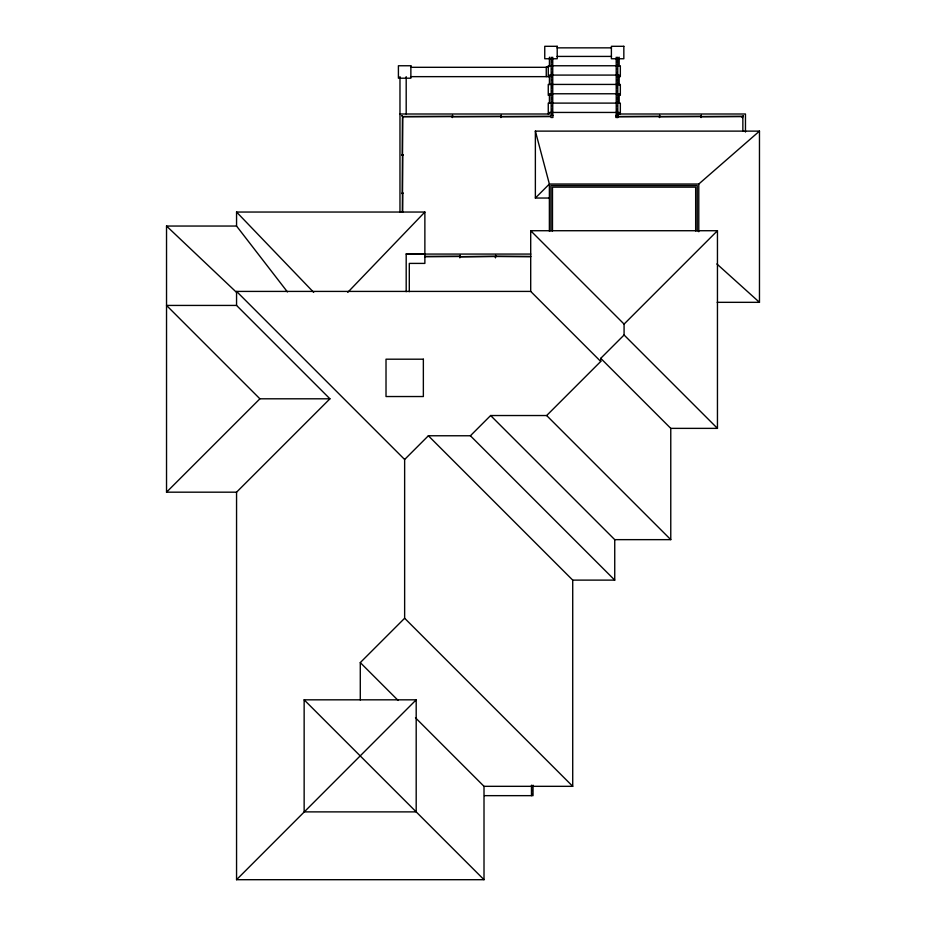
<?xml version="1.0" encoding="UTF-8"?>
<svg xmlns="http://www.w3.org/2000/svg" width="926" height="926" viewBox="0 0 926 926"><rect width="100%" height="100%" fill="white"/><g stroke="black" fill="none" stroke-linecap="round" stroke-linejoin="round"><path stroke-width="1.39" d="M347.748 292.361L424.872 212.042L236.558 212.042L236.558 226.048L287.43 291.921M329.934 398.805L236.558 492.181L166.53 492.181L259.905 398.805L329.934 398.805L236.558 305.43L166.53 305.43L259.905 398.805M549.373 198.037L535.367 198.037L549.373 184.031L698.783 184.031L759.47 131.122L759.47 302.327L717.175 302.327M415.496 717.812L484.009 786.324L572.719 786.324L404.639 618.244L404.639 459.493L428.368 435.764L470.396 435.764L614.737 580.116L614.737 539.65L490.63 415.531L470.396 435.764M624.078 334.992L600.731 358.339L670.771 428.368L717.453 428.368L624.078 334.992L624.078 324.1L717.453 230.724L530.702 230.724L530.702 291.412L600.731 361.453L546.653 415.531L490.63 415.531M360.283 699.952L360.283 662.599L404.639 618.244M484.009 786.324L484.009 879.7L236.558 879.7L416.191 699.825L304.145 699.825L304.145 811.882L416.191 811.882L416.191 699.825M557.082 47.851L611.519 47.851M557.082 56.417L611.519 56.417M551.664 61.371L552.255 61.371M551.664 65.063L552.255 65.653L551.664 64.959M546.317 67.112L548.655 67.112M410.739 67.309L548.389 67.309M552.255 72.46L551.618 73.038L552.255 72.355M410.75 76.65L549.812 76.65M618.776 76.65L620.339 76.65L620.339 65.758L548.261 65.758L548.261 76.65M551.664 79.856L552.255 80.435L551.664 79.74M552.255 87.241L551.664 87.831L552.255 87.137M552.255 90.945L551.664 91.524L552.255 90.829M552.255 94.637L551.664 95.216L552.255 94.533M549.812 95.32L548.261 95.32L548.261 84.428L620.339 84.428L620.339 95.32L618.776 95.32M552.255 98.33L551.664 98.92L552.255 98.225M551.664 102.022L552.255 102.612L551.664 101.918M551.664 105.726L552.255 105.726M551.664 113.111L552.255 113.111M399.974 114.002L549.431 114.002L549.431 112.44L619.17 112.44L619.17 114.002M618.776 114.002L745.465 114.002L745.465 132.048M742.86 117.498L742.86 131.318M535.367 198.037L535.367 131.122L759.47 131.122M166.53 492.181L166.53 226.048L236.558 226.048M406.19 254.071L530.772 254.071M424.872 256.398L459.296 256.398L424.872 256.687M530.702 256.398L496.278 256.398L530.702 256.687M236.558 305.43L236.558 291.412L530.702 291.412M614.737 539.65L670.771 539.65L670.771 428.368M428.368 435.764L572.719 580.116L614.737 580.116M484.53 795.654L533.029 795.654L533.029 785.179M424.872 254.071L406.19 253.863L406.19 291.702M716.886 263.956L759.47 302.327M166.53 226.048L236.443 292.292M530.702 230.724L624.078 324.1M546.653 415.531L670.771 539.65M236.558 291.412L404.639 459.493M360.283 662.599L398.122 700.426M304.145 699.825L484.009 879.7M236.558 212.042L313.683 292.361M535.367 131.122L549.373 184.031L549.373 231.199M717.453 230.724L717.453 428.368M698.783 184.031L698.783 231.743M697.22 230.968L697.22 185.594L550.935 185.594L550.935 230.968M695.669 231.002L695.669 187.145L552.486 187.145L552.486 231.002M620.339 114.002L620.339 103.11L548.261 103.11L548.261 114.002M619.17 57.192L619.17 65.862M619.17 85.204L619.17 75.087L549.431 75.087L549.431 84.625M619.17 103.295L619.17 93.769L549.431 93.769L549.431 103.295M617.746 57.192L617.804 117.498M617.306 57.678L617.306 58.257L616.716 57.678M616.195 57.192L616.241 115.889M600.731 358.339L600.731 361.453M572.719 580.116L572.719 786.324M552.741 57.192L552.741 115.356M552.255 57.678L552.255 58.257L551.664 57.678M552.255 61.266L552.255 61.949L551.664 61.266M552.255 105.622L552.255 106.305L551.664 105.622M552.255 113.007L552.255 113.701L551.664 113.007M551.178 57.192L551.178 115.356M549.431 57.192L549.431 65.862M546.259 67.309L546.259 76.65M531.871 787.1L531.871 787.679M531.871 790.214L531.871 790.792M531.871 793.327L531.871 793.906M531.478 785.179L531.478 795.654M424.872 212.042L424.872 263.401L409.304 263.401L409.304 291.702M406.19 76.65L406.19 114.002M402.579 212.39L402.579 194.066L402.416 212.39M399.974 76.65L399.974 212.112M236.558 492.181L236.558 879.7M451.726 116.456L403.227 116.607L451.726 116.456M743.208 115.819L742.316 117.567L743.208 115.819M402.011 115.681L403.076 117.498L402.011 115.681M557.209 46.3L544.754 46.3L544.754 58.755L557.209 58.755L557.209 46.3M623.835 46.3L611.392 46.3L611.392 58.755L623.835 58.755L623.835 46.3M617.306 61.371L616.716 61.949L617.306 61.371M617.306 65.063L616.716 65.653L617.306 65.063M410.866 65.758L398.411 65.758L398.411 78.201L410.866 78.201L410.866 65.758M552.255 68.767L551.664 69.346L552.255 68.767M617.306 68.767L616.716 69.346L617.306 68.767M617.306 72.46L616.716 73.038L617.306 72.46M552.255 76.152L551.664 76.742L552.255 76.048M617.306 76.152L616.716 76.742L617.306 76.152M617.306 79.856L616.716 80.435L617.306 79.856M552.255 83.548L551.664 84.127L552.255 83.548M617.306 83.548L616.716 84.127L617.306 83.548M617.306 87.241L616.716 87.831L617.306 87.241M617.306 90.945L616.716 91.524L617.306 90.945M617.306 94.637L616.716 95.216L617.306 94.637M617.306 98.33L616.716 98.92L617.306 98.33M617.295 102.022L616.704 102.612L617.295 102.022M617.306 105.726L616.716 106.305L617.306 105.726M552.255 109.418L551.664 110.009L552.255 109.314M617.306 109.418L616.716 110.009L617.306 109.418M617.306 113.111L616.716 113.701L617.306 113.111M452.571 115.356L452.328 117.498L452.571 115.356M501.151 115.356L500.908 117.498L501.151 115.356M552.926 115.356L550.982 115.356L550.982 117.498L552.926 117.498L552.926 115.356M617.989 115.356L615.848 115.356L615.848 117.498L617.989 117.498L617.989 115.356M659.694 115.356L659.451 117.498L659.694 115.356M701.283 115.356L701.04 117.498L701.283 115.356M500.306 116.456L453.184 116.607L500.306 116.456M550.252 116.456L501.765 116.607L550.252 116.456M658.849 116.456L618.533 116.607L658.849 116.456M700.438 116.456L660.307 116.607L700.438 116.456M742.212 116.456L701.896 116.607L742.212 116.456M402.579 117.498L402.416 154.329L402.579 117.498M403.227 154.931L401.629 155.174L403.227 154.931M402.579 155.788L402.416 192.608L402.579 155.788M403.227 193.21L401.629 193.453L403.227 193.21M460.118 255.426L459.875 257.671L460.118 255.426M495.688 255.426L495.445 257.671L495.688 255.426M494.866 256.398L460.708 256.687L494.866 256.398M423.356 359.195L386.015 359.195L386.015 396.536L423.356 396.536L423.356 359.195"/></g></svg>
